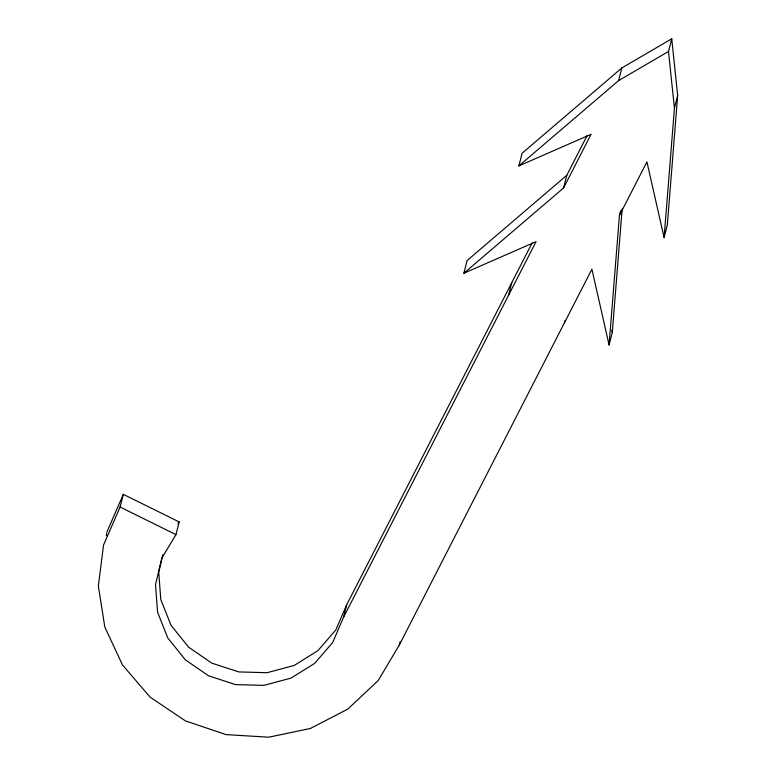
<?xml version="1.0" encoding="UTF-8"?>
<svg xmlns="http://www.w3.org/2000/svg" width="776" height="776" viewBox="0 0 776 776"><rect width="100%" height="100%" fill="white"/><g stroke="black" fill="none" stroke-linecap="round" stroke-linejoin="round"><path stroke-width="1.16" d="M587.151 135.577L566.79 175.289L467.094 260.571L463.864 273.249L536.051 241.646L343.506 617.347L332.671 642.518L314.649 663.373L291.01 678.098L263.85 685.383L235.535 684.597L208.569 675.809L185.299 659.794L167.781 637.95L157.557 612.196L155.51 584.794L161.825 558.157L175.948 534.615L179.178 521.928L123.326 494.351L120.096 507.029L103.567 544.946L98.339 585.967L104.808 627.008L122.501 665.003L150.069 697.1L185.464 720.894L226.02 734.6L268.709 737.2L310.332 728.489L347.764 709.128L378.203 680.562L399.359 644.924L591.904 269.224L609.082 344.961L619.413 215.553L620.587 210.936M609.082 344.961L612.312 332.274L622.168 208.86M619.413 215.553L646.922 161.883L664.101 237.611L674.431 108.203L677.661 95.526L671.735 38.8L621.809 67.948L522.112 153.231L518.882 165.909L591.07 134.296L563.56 187.976L463.864 273.249M677.661 95.526L667.331 224.933L664.101 237.611M106.351 535.779L106.651 533.442M162.853 554.743L158.74 572.116L160.787 599.518L171.021 625.262L188.529 647.106L211.799 663.131L238.775 671.919L267.08 672.705L294.25 665.41L317.879 650.695L335.901 629.831L346.746 604.669L532.132 242.917M343.506 617.347L346.746 604.669M399.359 644.924L400.241 641.471M508.552 295.316L511.782 282.639M563.56 187.976L566.79 175.289M518.882 165.909L618.579 80.626L621.809 67.948M564.404 322.894L564.986 320.585M674.431 108.203L668.505 51.478L671.735 38.8M106.797 532.268L123.326 494.351M177.956 523.975L179.178 521.928M618.579 80.626L668.505 51.478M120.096 507.029L175.948 534.615M611.789 329.945L612.312 332.274"/></g></svg>
